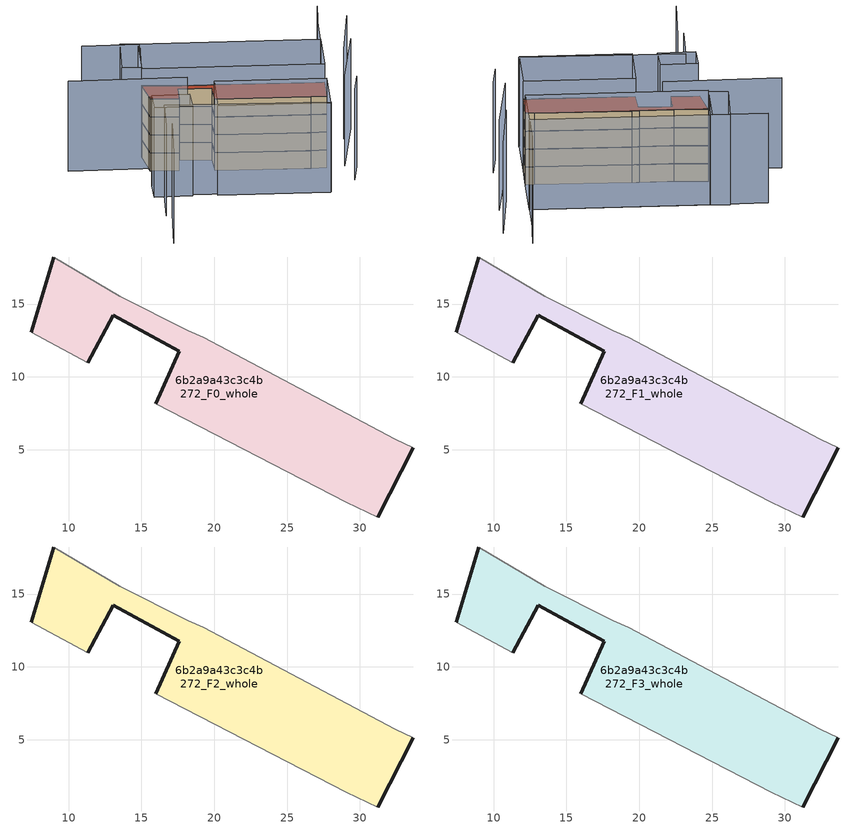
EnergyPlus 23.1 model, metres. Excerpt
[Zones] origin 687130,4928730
6b2a9a43c3c4b272_F0_whole
 floor ground (EU_floor_Construction): 31.22,0.38 33.65,5.15 32.43,5.72 19.24,12.71 18.21,13.15 13.5,15.52 8.98,18.23 7.44,13.06 11.32,10.97 13.07,14.22 17.6,11.77 15.99,8.16 29.05,1.39 z0
 wall outside (EU_wall_Construction): 33.65,5.15 31.22,0.38 / 15.99,8.16 17.6,11.77 13.07,14.22 11.32,10.97 / 7.44,13.06 8.98,18.23 z0:3
 wall adiabatic (EU_wall_Construction): 31.22,0.38 29.05,1.39 15.99,8.16 / 11.32,10.97 7.44,13.06 / 8.98,18.23 13.5,15.52 18.21,13.15 19.24,12.71 32.43,5.72 33.65,5.15 z0:3
6b2a9a43c3c4b272_F1_whole
 floor to 6b2a9a43c3c4b272_F0_whole (EU_floor_Construction): 31.22,0.38 33.65,5.15 32.43,5.72 19.24,12.71 18.21,13.15 13.5,15.52 8.98,18.23 7.44,13.06 11.32,10.97 13.07,14.22 17.6,11.77 15.99,8.16 29.05,1.39 z3
 wall outside (EU_wall_Construction): 33.65,5.15 31.22,0.38 / 15.99,8.16 17.6,11.77 13.07,14.22 11.32,10.97 / 7.44,13.06 8.98,18.23 z3:6
 wall adiabatic (EU_wall_Construction): 31.22,0.38 29.05,1.39 15.99,8.16 / 11.32,10.97 7.44,13.06 / 8.98,18.23 13.5,15.52 18.21,13.15 19.24,12.71 32.43,5.72 33.65,5.15 z3:6
6b2a9a43c3c4b272_F2_whole
 floor to 6b2a9a43c3c4b272_F1_whole (EU_floor_Construction): 31.22,0.38 33.65,5.15 32.43,5.72 19.24,12.71 18.21,13.15 13.5,15.52 8.98,18.23 7.44,13.06 11.32,10.97 13.07,14.22 17.6,11.77 15.99,8.16 29.05,1.39 z6
 wall outside (EU_wall_Construction): 33.65,5.15 31.22,0.38 / 15.99,8.16 17.6,11.77 13.07,14.22 11.32,10.97 / 7.44,13.06 8.98,18.23 z6:9
 wall adiabatic (EU_wall_Construction): 31.22,0.38 29.05,1.39 15.99,8.16 / 11.32,10.97 7.44,13.06 / 8.98,18.23 13.5,15.52 18.21,13.15 19.24,12.71 32.43,5.72 33.65,5.15 z6:9
6b2a9a43c3c4b272_F3_whole
 floor to 6b2a9a43c3c4b272_F2_whole (EU_floor_Construction): 31.22,0.38 33.65,5.15 32.43,5.72 19.24,12.71 18.21,13.15 13.5,15.52 8.98,18.23 7.44,13.06 11.32,10.97 13.07,14.22 17.6,11.77 15.99,8.16 29.05,1.39 z9
 wall outside (EU_wall_Construction): 33.65,5.15 31.22,0.38 / 15.99,8.16 17.6,11.77 13.07,14.22 11.32,10.97 / 7.44,13.06 8.98,18.23 z9:12
 wall adiabatic (EU_wall_Construction): 31.22,0.38 29.05,1.39 15.99,8.16 / 11.32,10.97 7.44,13.06 / 8.98,18.23 13.5,15.52 18.21,13.15 19.24,12.71 32.43,5.72 33.65,5.15 z9:12
 roof outside (EU_roof_Construction): 32.43,5.72 33.65,5.15 31.22,0.38 29.05,1.39 15.99,8.16 17.6,11.77 13.07,14.22 11.32,10.97 7.44,13.06 8.98,18.23 13.5,15.52 18.21,13.15 19.24,12.71 z12
shading: 32.65,-5.55 35.51,-1.37 / 1.16,-2.35 4.76,4.41 / 4.76,4.41 27.26,-7.6 / 33.97,-0.3 41.83,11.09 / 38.95,8.31 45.65,18.63 / -3.29,19.47 13.07,11.54 / -3.05,-11.64 2.31,-2.22 / 40.64,18.98 37.71,13.24 / 37.71,13.24 12.43,26.15 / 43.68,24.1 39.21,16.39 / 15.9,8.21 31.23,0.38 / 31.23,0.38 27.07,-7.75 / 27.07,-7.75 11.74,0.08 / 11.74,0.08 15.9,8.21 / 4.9,8.32 10.19,5.83 / 10.19,5.83 8.36,1.93 / 8.36,1.93 3.07,4.42 / 3.07,4.42 4.9,8.32 / 13.14,25.78 8.98,18.23 / 8.98,18.23 6.36,19.68 / 6.36,19.68 10.52,27.23 / 10.52,27.23 13.14,25.78 / 13.14,25.78 5.24,29.7 / 12.89,25.91 37.77,13.25 / 37.77,13.25 33.63,5.11 / 33.63,5.11 8.75,17.78 / 8.75,17.78 12.89,25.91 z0:15
[Building]
EU S2 Campaign: North Axis=0; Terrain=City; Solar Distribution=FullExterior
[Site:Location]
Bologna: Latitude=44.5; Longitude=11.25; Time Zone=1; Elevation=37
[SizingPeriod:WeatherFileDays]
AnnualSizingPeriod: Begin Month=1; Begin Day of Month=1; End Month=12; End Day of Month=31; Day of Week for Start Day=Monday; Use Weather File Daylight Saving Period=No; Use Weather File Rain and Snow Indicators=No
[MATERIAL]
EU_InternalMass_Material: Roughness=MediumRough; Thickness=0.1; Conductivity=1; Density=1800; Specific Heat=900; Thermal Absorptance=0.9; Solar Absorptance=0.7; Visible Absorptance=0.7
[MATERIAL:NOMASS] Roughness=MediumRough; Thermal Absorptance=0.9; Solar Absorptance=0.7; Visible Absorptance=0.7
Name | Thermal Resistance
EU_wall_NoMass | 0.937881
EU_roof_NoMass | 0.548572
EU_floor_NoMass | 0.71348
[CONSTRUCTION]
EU_wall_Construction: EU_wall_NoMass
EU_roof_Construction: EU_roof_NoMass
EU_floor_Construction: EU_floor_NoMass
EU_InternalMass_Construction: EU_InternalMass_Material
[ZONE] Type=1; Multiplier=1; Ceiling Height=autocalculate; Volume=380.656; Floor Area=autocalculate; Part of Total Floor Area=Yes
6b2a9a43c3c4b272_F0_whole; 6b2a9a43c3c4b272_F1_whole; 6b2a9a43c3c4b272_F2_whole; 6b2a9a43c3c4b272_F3_whole
[INTERNALMASS] Construction=EU_InternalMass_Construction; Surface Area=120.061
Name | Zone or ZoneList
6b2a9a43c3c4b272_F0_whole_EU_InternalMass | 6b2a9a43c3c4b272_F0_whole
6b2a9a43c3c4b272_F1_whole_EU_InternalMass | 6b2a9a43c3c4b272_F1_whole
6b2a9a43c3c4b272_F2_whole_EU_InternalMass | 6b2a9a43c3c4b272_F2_whole
6b2a9a43c3c4b272_F3_whole_EU_InternalMass | 6b2a9a43c3c4b272_F3_whole
[OTHEREQUIPMENT] Fuel Type=Electricity; Design Level Calculation Method=Watts/Area; Power per Zone Floor Area=1; Fraction Latent=0; Fraction Radiant=0; Fraction Lost=0; Carbon Dioxide Generation Rate=0; EndUse Subcategory=EU_Step8_InternalGains
Name | Zone or ZoneList or Space or SpaceList | Schedule
EU_Step8_InternalGain_6b2a9a43c3c4b272_F0_whole_f000 | 6b2a9a43c3c4b272_F0_whole | EU_Step8_GainSchedule_6b2a9a43c3c4b272_F0_whole_f000
EU_Step8_InternalGain_6b2a9a43c3c4b272_F1_whole_f000 | 6b2a9a43c3c4b272_F1_whole | EU_Step8_GainSchedule_6b2a9a43c3c4b272_F1_whole_f000
EU_Step8_InternalGain_6b2a9a43c3c4b272_F2_whole_f000 | 6b2a9a43c3c4b272_F2_whole | EU_Step8_GainSchedule_6b2a9a43c3c4b272_F2_whole_f000
EU_Step8_InternalGain_6b2a9a43c3c4b272_F3_whole_f000 | 6b2a9a43c3c4b272_F3_whole | EU_Step8_GainSchedule_6b2a9a43c3c4b272_F3_whole_f000
[ZONEVENTILATION:DESIGNFLOWRATE] Schedule=EU_AlwaysOn; Design Flow Rate Calculation Method=AirChanges/Hour; Air Changes per Hour=0.687892; Ventilation Type=Natural; Fan Pressure Rise=0; Fan Total Efficiency=1; Constant Term Coefficient=1; Temperature Term Coefficient=0; Velocity Term Coefficient=0; Velocity Squared Term Coefficient=0; Minimum Indoor Temperature=-100; Maximum Indoor Temperature=100; Delta Temperature=-100; Minimum Outdoor Temperature=-100; Maximum Outdoor Temperature=100; Maximum Wind Speed=40
Name | Zone or ZoneList or Space or SpaceList
EU_ConstantAir_6b2a9a43c3c4b272_F0_whole | 6b2a9a43c3c4b272_F0_whole
EU_ConstantAir_6b2a9a43c3c4b272_F1_whole | 6b2a9a43c3c4b272_F1_whole
EU_ConstantAir_6b2a9a43c3c4b272_F2_whole | 6b2a9a43c3c4b272_F2_whole
EU_ConstantAir_6b2a9a43c3c4b272_F3_whole | 6b2a9a43c3c4b272_F3_whole
[HVACTEMPLATE:THERMOSTAT] Constant Heating Setpoint=20; Constant Cooling Setpoint=50
EU_HeatOnly_6b2a9a43c3c4b272_F0_whole; EU_HeatOnly_6b2a9a43c3c4b272_F1_whole; EU_HeatOnly_6b2a9a43c3c4b272_F2_whole; EU_HeatOnly_6b2a9a43c3c4b272_F3_whole
[HVACTEMPLATE:ZONE:IDEALLOADSAIRSYSTEM] System Availability Schedule=EU_AlwaysOn; Maximum Heating Supply Air Temperature=50; Minimum Cooling Supply Air Temperature=13; Maximum Heating Supply Air Humidity Ratio=0.0156; Minimum Cooling Supply Air Humidity Ratio=0.0077; Heating Limit=NoLimit; Cooling Limit=NoLimit; Heating Availability Schedule=EU_AlwaysOn; Cooling Availability Schedule=EU_CoolingOff; Dehumidification Control Type=ConstantSensibleHeatRatio; Cooling Sensible Heat Ratio=0.7; Dehumidification Setpoint=60; Humidification Control Type=None; Humidification Setpoint=30; Outdoor Air Method=None; Outdoor Air Flow Rate per Person=0.00944; Outdoor Air Flow Rate per Zone Floor Area=0; Outdoor Air Flow Rate per Zone=0; Demand Controlled Ventilation Type=None; Outdoor Air Economizer Type=NoEconomizer; Heat Recovery Type=None; Sensible Heat Recovery Effectiveness=0.7; Latent Heat Recovery Effectiveness=0.65
Name | Template Thermostat
6b2a9a43c3c4b272_F0_whole | EU_HeatOnly_6b2a9a43c3c4b272_F0_whole
6b2a9a43c3c4b272_F1_whole | EU_HeatOnly_6b2a9a43c3c4b272_F1_whole
6b2a9a43c3c4b272_F2_whole | EU_HeatOnly_6b2a9a43c3c4b272_F2_whole
6b2a9a43c3c4b272_F3_whole | EU_HeatOnly_6b2a9a43c3c4b272_F3_whole
[SIZING:ZONE] Zone Cooling Design Supply Air Temperature Input Method=SupplyAirTemperature; Zone Cooling Design Supply Air Temperature=13; Zone Heating Design Supply Air Temperature Input Method=SupplyAirTemperature; Zone Heating Design Supply Air Temperature=50; Zone Cooling Design Supply Air Humidity Ratio=0.008; Zone Heating Design Supply Air Humidity Ratio=0.008; Cooling Design Air Flow Method=DesignDay; Cooling Design Air Flow Rate=0; Cooling Minimum Air Flow per Zone Floor Area=0.000762; Cooling Minimum Air Flow=0; Cooling Minimum Air Flow Fraction=0.2; Heating Design Air Flow Method=DesignDay; Heating Design Air Flow Rate=0; Heating Maximum Air Flow per Zone Floor Area=0.002032; Heating Maximum Air Flow=0.141576; Heating Maximum Air Flow Fraction=0.3; Account for Dedicated Outdoor Air System=No; Dedicated Outdoor Air System Control Strategy=NeutralSupplyAir; Dedicated Outdoor Air Low Setpoint Temperature for Design=autosize; Dedicated Outdoor Air High Setpoint Temperature for Design=autosize; Zone Load Sizing Method=Sensible Load Only No Latent Load; Zone Latent Cooling Design Supply Air Humidity Ratio Input Method=HumidityRatioDifference; Zone Cooling Design Supply Air Humidity Ratio Difference=0.005; Zone Latent Heating Design Supply Air Humidity Ratio Input Method=HumidityRatioDifference; Zone Humidification Design Supply Air Humidity Ratio Difference=0.005
6b2a9a43c3c4b272_F0_whole; 6b2a9a43c3c4b272_F1_whole; 6b2a9a43c3c4b272_F2_whole; 6b2a9a43c3c4b272_F3_whole
[SCHEDULE:CONSTANT]
Name | Hourly Value
EU_AlwaysOn | 1
EU_CoolingOff | 0
[SCHEDULE:FILE] Column Number=1; Rows to Skip at Top=0; Number of Hours of Data=8760; Column Separator=Comma; Interpolate to Timestep=No; Minutes per Item=60; Adjust Schedule for Daylight Savings=Yes
Name | File
EU_Step8_GainSchedule_6b2a9a43c3c4b272_F0_whole_f000 | ../../schedules/6b2a9a43c3c4b272/6b2a9a43c3c4b272_F0_whole_f000_gain.csv
EU_Step8_GainSchedule_6b2a9a43c3c4b272_F1_whole_f000 | ../../schedules/6b2a9a43c3c4b272/6b2a9a43c3c4b272_F1_whole_f000_gain.csv
EU_Step8_GainSchedule_6b2a9a43c3c4b272_F2_whole_f000 | ../../schedules/6b2a9a43c3c4b272/6b2a9a43c3c4b272_F2_whole_f000_gain.csv
EU_Step8_GainSchedule_6b2a9a43c3c4b272_F3_whole_f000 | ../../schedules/6b2a9a43c3c4b272/6b2a9a43c3c4b272_F3_whole_f000_gain.csv
